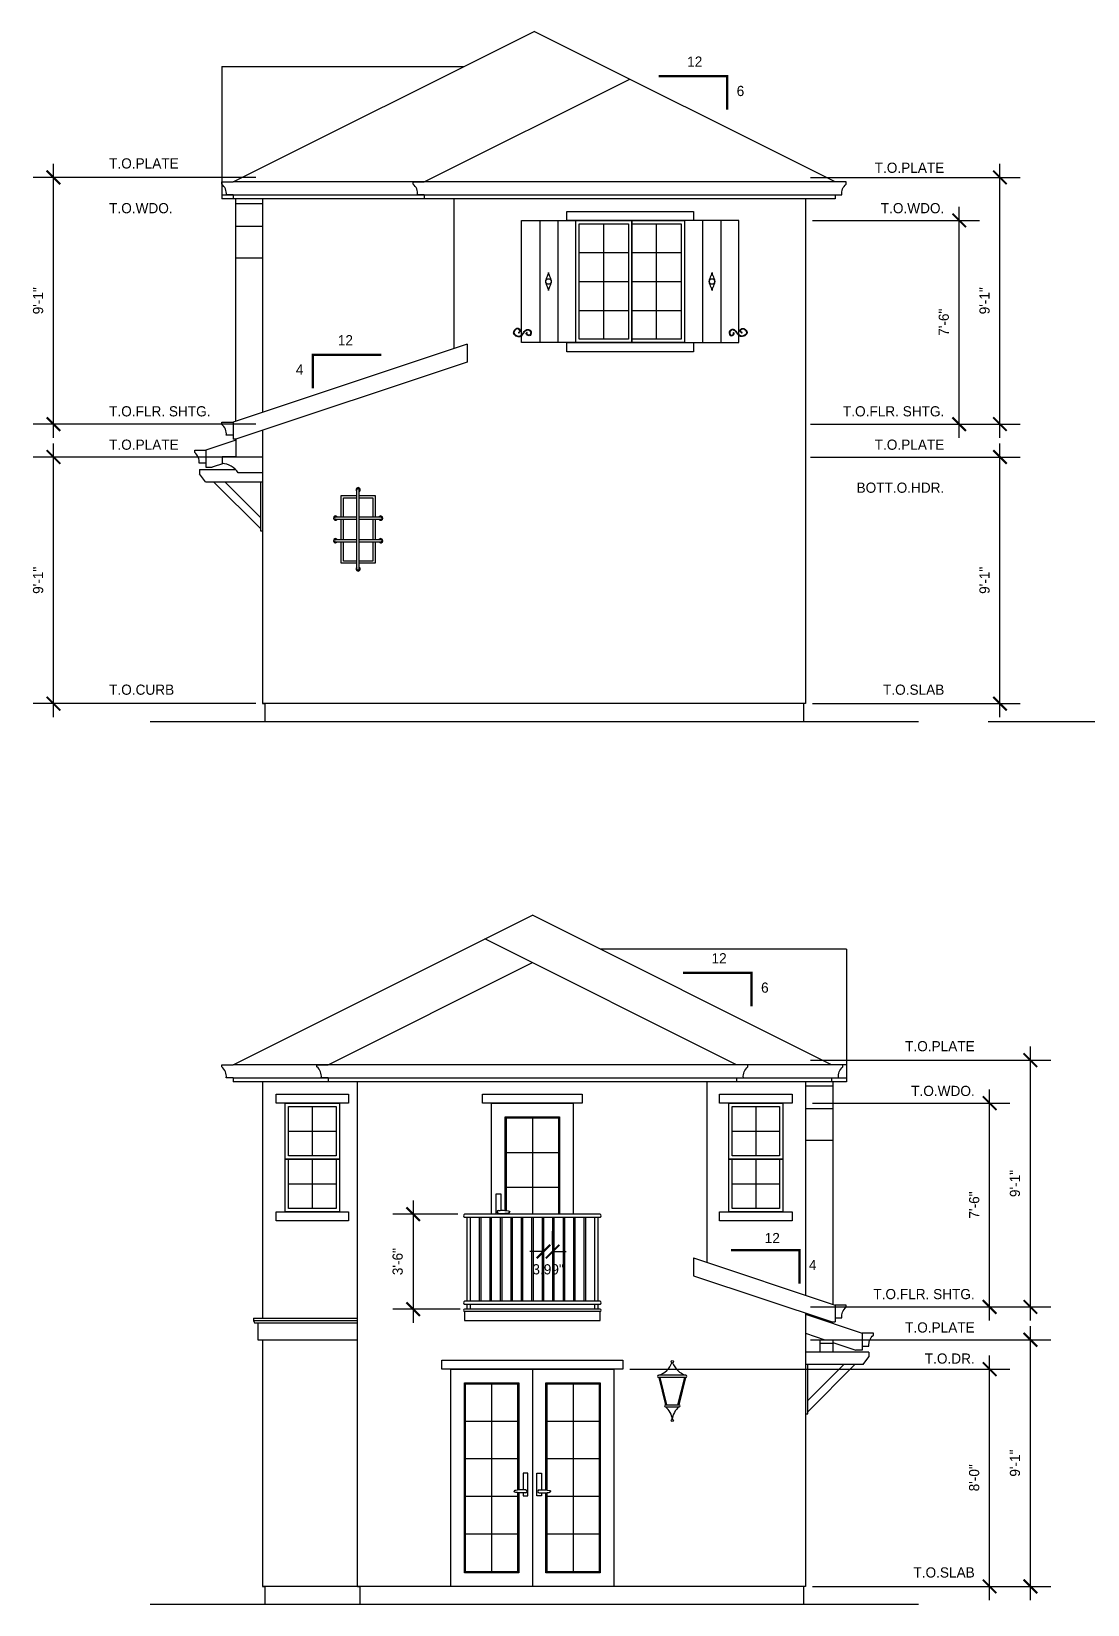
# Model space of a CAD drawing. Extents: x -5023 to 1783, y -1938 to 0.
# Drawn here: x 395 to 862, y -786 to -91 of the extents above; entities that cross this region are included whole.
import ezdxf

# ---------------------------------------------------------------- set-up
doc = ezdxf.new("R2010")
doc.units = 0
doc.header["$LTSCALE"] = 48
doc.header["$MEASUREMENT"] = 0
doc.header["$PDMODE"] = 3
doc.header["$PDSIZE"] = -2
doc.layers.get('0').update_dxf_attribs({"linetype": 'CONTINUOUS'})
doc.layers.get('DEFPOINTS').update_dxf_attribs({"linetype": 'CONTINUOUS'})
for name, color, linetype in [('1EL-1', 1, 'CONTINUOUS'), ('1EL-3', 3, 'CONTINUOUS'), ('1EL-7', 7, 'CONTINUOUS'), ('A-DIMS', 3, 'CONTINUOUS'), ('A-DOOR-WDO', 1, 'CONTINUOUS'), ('A-EXT ELEV', 7, 'CONTINUOUS'), ('A-EXT ELEV BALC', 113, 'CONTINUOUS'), ('A-EXT ELEV CORBELS', 3, 'CONTINUOUS'), ('A-EXT ELEV DR-WDO', 240, 'CONTINUOUS'), ('A-EXT ELEV SHUTTERS', 42, 'CONTINUOUS'), ('A-EXT ELEV TRIM', 42, 'CONTINUOUS'), ('A-SYMTEXT', 2, 'CONTINUOUS'), ('A-TEXT', 3, 'CONTINUOUS'), ('EL-BASE', 1, 'CONTINUOUS'), ('ELE-DESIGN', 1, 'CONTINUOUS')]:
    doc.layers.add(name, color=color, linetype=linetype)
doc.styles.get("Standard").update_dxf_attribs({"font": 'ERASMD.TTF', "height": 4.5})
doc.dimstyles.new('ARCHITECTURE', dxfattribs={"dimscale": 48, "dimtxt": 0.18, "dimasz": 0.125, "dimexe": 0.1875, "dimexo": 0.0625, "dimgap": 0.09375, "dimtad": 1, "dimdec": 4, "dimzin": 3, "dimdsep": 46, "dimlunit": 4, "dimtxsty": 'Standard', "dimblk1": 'ARCHTICK', "dimblk2": 'ARCHTICK', "dimsah": 1, "dimcen": 0.09375, "dimdle": 0.125, "dimclrd": 1, "dimclre": 1, "dimclrt": 3, "dimadec": 0, "dimazin": 0, "dimtfac": 1, "dimtdec": 4, "dimtofl": 0, "dimtmove": 2, "dimatfit": 3, "dimldrblk": 'ARCHTICK', "dimfxl": 1, "dimfrac": 2, "dimtolj": 1, "dimtzin": 0, "dimarcsym": 0})

# ---------------------------------------------------------------- blocks, each defined once
blk = doc.blocks.new('A$C32321C96')
at = {"layer": 'A-DOOR-WDO'}
for p, q in [((-36, 96), (-36, 0)), ((-54, 89.5), (-54, 6.5)), ((-54, 89.5), (-54, 6.5)), ((-18, 89.5), (-18, 6.5)), ((-42.5, 72.9), (-65.5, 72.9)), ((-6.5, 72.9), (-29.5, 72.9)), ((-42.5, 56.3), (-65.5, 56.3)), ((-6.5, 56.3), (-29.5, 56.3)), ((-42.5, 39.7), (-65.5, 39.7)), ((-6.5, 39.7), (-29.5, 39.7)), ((-42.5, 23.1), (-65.5, 23.1)), ((-6.5, 23.1), (-29.5, 23.1))]:
    blk.add_line(p, q, dxfattribs=at)
blk.add_lwpolyline([(-72, 96), (0, 96), (0, 0), (-72, 0)], close=True, dxfattribs=at)
for points in [[(-42, 41.35), (-42, 6), (-66, 6), (-66, 90), (-42, 90), (-42, 42.61)], [(-42.5, 41.41), (-42.5, 6.5), (-65.5, 6.5), (-65.5, 89.5), (-42.5, 89.5), (-42.5, 42.56)], [(-30, 42.61), (-30, 90), (-6, 90), (-6, 6), (-30, 6), (-30, 41.35)], [(-29.5, 42.56), (-29.5, 89.5), (-6.5, 89.5), (-6.5, 6.5), (-29.5, 6.5), (-29.5, 41.41)]]:
    blk.add_lwpolyline(points, dxfattribs=at)
at = {"layer": 'ELE-DESIGN', "color": 2}
for points in [[(-40, 41.3), (-40, 39.98), (-38, 39.98), (-38, 49.98), (-40, 49.98), (-40, 42.67)], [(-32, 41.3), (-32, 39.98), (-34, 39.98), (-34, 49.98), (-32, 49.98), (-32, 42.67)]]:
    blk.add_lwpolyline(points, dxfattribs=at)
for centre, start, end in [((-39, 41.98), 270, 90), ((-33, 41.98), 90, 270)]:
    blk.add_arc(centre, 0.625, start, end, dxfattribs=at)
for points in [[(-39, 42.61), (-40.52, 42.68), (-43.36, 42.43), (-43.97, 42.17), (-44.05, 41.98)], [(-39, 41.36), (-40.52, 41.28), (-43.36, 41.54), (-43.97, 41.8), (-44.05, 41.98)], [(-33, 42.61), (-31.48, 42.68), (-28.64, 42.43), (-28.03, 42.17), (-27.95, 41.98)], [(-33, 41.36), (-31.48, 41.28), (-28.64, 41.54), (-28.03, 41.8), (-27.95, 41.98)]]:
    blk.add_spline(points, degree=3, dxfattribs=at)
blk = doc.blocks.new('A$C01465272')
at = {"layer": 'A-EXT ELEV BALC'}
for p, q in [((29.94, 0), (-29.94, 0)), ((29.94, -1.48), (-30.07, -1.48)), ((-28.94, -1.48), (-28.94, -38.5)), ((-27.44, -1.48), (-27.44, -38.5)), ((-23.44, -1.48), (-23.44, -38.5)), ((-22.81, -1.48), (-22.81, -38.5)), ((-18.81, -1.48), (-18.81, -38.5)), ((-18.19, -1.48), (-18.19, -38.5)), ((-14.19, -1.48), (-14.19, -38.5)), ((-13.56, -1.48), (-13.56, -38.5)), ((-9.56, -1.48), (-9.56, -38.5)), ((-8.94, -1.48), (-8.94, -38.5)), ((-4.94, -1.48), (-4.94, -38.5)), ((-4.31, -1.48), (-4.31, -38.5)), ((-0.31, -1.48), (-0.31, -38.5)), ((0.31, -1.48), (0.31, -38.5)), ((4.31, -1.48), (4.31, -38.5)), ((4.94, -1.48), (4.94, -38.5)), ((8.94, -1.48), (8.94, -38.5)), ((9.56, -1.48), (9.56, -38.5)), ((13.56, -1.48), (13.56, -38.5)), ((14.19, -1.48), (14.19, -38.5)), ((18.19, -1.48), (18.19, -38.5)), ((18.81, -1.48), (18.81, -38.5)), ((22.81, -1.48), (22.81, -38.5)), ((23.44, -1.48), (23.44, -38.5)), ((27.44, -1.48), (27.44, -38.5)), ((28.94, -1.48), (28.94, -38.5)), ((28.94, -1.48), (28.94, -38.5)), ((29.94, -39.98), (-30.07, -39.98)), ((29.94, -38.5), (-29.94, -38.5)), ((-28.94, -39.98), (-28.94, -41.98)), ((-27.44, -39.98), (-27.44, -41.98)), ((27.44, -39.98), (27.44, -41.98)), ((28.94, -39.98), (28.94, -41.98)), ((29.94, -41.98), (-29.94, -41.98)), ((29.94, -42.98), (-29.94, -42.98))]:
    blk.add_line(p, q, dxfattribs=at)
blk.add_lwpolyline([(-29.94, -42.98), (-29.94, -46.98), (29.94, -46.98), (29.94, -42.98)], dxfattribs=at)
for centre, radius, start, end in [((-29.7, -0.74), 0.778, 107.98663, 252.01337), ((29.7, -0.74), 0.778, 287.98663, 72.01337), ((-29.7, -39.24), 0.778, 107.98663, 252.01337), ((29.7, -39.24), 0.778, 287.98663, 72.01337), ((-29.94, -42.48), 0.5, 90, 270), ((29.94, -42.48), 0.5, 270, 90)]:
    blk.add_arc(centre, radius, start, end, dxfattribs=at)
blk = doc.blocks.new('A$C092259BC')
at = {"layer": 'A-EXT ELEV CORBELS'}
for p, q in [((28, 0), (0, 0)), ((28, 0), (28, -2)), ((25.38, -5.5), (0, -5.5)), ((1, -26.31), (21.81, -5.5)), ((1, -27.31), (1, -5.5)), ((1, -21.36), (16.86, -5.5)), ((25.38, -5.5), (28, -2)), ((0, -27.31), (1, -27.31))]:
    blk.add_line(p, q, dxfattribs=at)
blk = doc.blocks.new('_ARCHTICK')
at = {"color": 0, "linetype": 'ByBlock', "const_width": 0.15}
blk.add_lwpolyline([(-0.5, -0.5), (0.5, 0.5)], dxfattribs=at)
blk = doc.blocks.new('*D27')
at = {"layer": 'A-DIMS', "color": 1, "lineweight": -2}
for p, q in [((836.74, -783.5), (836.74, -662.53)), ((739.56, -668.53), (845.74, -668.53)), ((740.43, -777.5), (845.74, -777.5))]:
    blk.add_line(p, q, dxfattribs=at)
at = {"layer": 'DEFPOINTS', "color": 0}
for p in [(736.56, -668.53), (836.74, -668.53), (737.43, -777.5)]:
    blk.add_point(p, dxfattribs=at)
at = {"layer": 'A-DIMS', "color": 1, "lineweight": -2, "xscale": 6, "yscale": 6, "zscale": 6}
for p, rotation in [((836.74, -668.53), 90), ((836.74, -777.5), 270)]:
    blk.add_blockref('_ARCHTICK', p, dxfattribs=dict(at, rotation=rotation))
at = {"layer": 'A-DIMS', "color": 3, "insert": (829.95, -723.02), "char_height": 4.5, "attachment_point": 5, "rotation": 90}
blk.add_mtext('\\A1;9\'-1"', dxfattribs=at)
blk = doc.blocks.new('*D28')
at = {"layer": 'A-DIMS', "color": 1, "lineweight": -2}
for p, q in [((836.74, -660), (836.74, -539)), ((739.56, -545), (845.74, -545)), ((739.56, -654), (845.74, -654))]:
    blk.add_line(p, q, dxfattribs=at)
at = {"layer": 'DEFPOINTS', "color": 0}
for p in [(736.56, -545), (836.74, -545), (736.56, -654)]:
    blk.add_point(p, dxfattribs=at)
at = {"layer": 'A-DIMS', "color": 1, "lineweight": -2, "xscale": 6, "yscale": 6, "zscale": 6}
for p, rotation in [((836.74, -545), 90), ((836.74, -654), 270)]:
    blk.add_blockref('_ARCHTICK', p, dxfattribs=dict(at, rotation=rotation))
at = {"layer": 'A-DIMS', "color": 3, "insert": (829.95, -599.5), "char_height": 4.5, "attachment_point": 5, "rotation": 90}
blk.add_mtext('\\A1;9\'-1"', dxfattribs=at)
blk = doc.blocks.new('*D29')
at = {"layer": 'A-DIMS', "color": 1, "lineweight": -2}
for p, q in [((818.74, -783.5), (818.74, -675.5)), ((659.68, -681.5), (827.74, -681.5)), ((740.43, -777.5), (827.74, -777.5))]:
    blk.add_line(p, q, dxfattribs=at)
at = {"layer": 'DEFPOINTS', "color": 0}
for p in [(656.68, -681.5), (818.74, -681.5), (737.43, -777.5)]:
    blk.add_point(p, dxfattribs=at)
at = {"layer": 'A-DIMS', "color": 1, "lineweight": -2, "xscale": 6, "yscale": 6, "zscale": 6}
for p, rotation in [((818.74, -681.5), 90), ((818.74, -777.5), 270)]:
    blk.add_blockref('_ARCHTICK', p, dxfattribs=dict(at, rotation=rotation))
at = {"layer": 'A-DIMS', "color": 3, "insert": (811.91, -729.5), "char_height": 4.5, "attachment_point": 5, "rotation": 90}
blk.add_mtext('\\A1;8\'-0"', dxfattribs=at)
blk = doc.blocks.new('*D30')
at = {"layer": 'A-DIMS', "color": 1, "lineweight": -2}
for p, q in [((818.74, -660), (818.74, -558)), ((740.43, -564), (827.74, -564)), ((740.43, -654), (827.74, -654))]:
    blk.add_line(p, q, dxfattribs=at)
at = {"layer": 'DEFPOINTS', "color": 0}
for p in [(737.43, -564), (818.74, -564), (737.43, -654)]:
    blk.add_point(p, dxfattribs=at)
at = {"layer": 'A-DIMS', "color": 1, "lineweight": -2, "xscale": 6, "yscale": 6, "zscale": 6}
for p, rotation in [((818.74, -564), 90), ((818.74, -654), 270)]:
    blk.add_blockref('_ARCHTICK', p, dxfattribs=dict(at, rotation=rotation))
at = {"layer": 'A-DIMS', "color": 3, "insert": (811.95, -609), "char_height": 4.5, "attachment_point": 5, "rotation": 90}
blk.add_mtext('\\A1;7\'-6"', dxfattribs=at)
blk = doc.blocks.new('*D31')
at = {"layer": 'A-DIMS', "color": 1, "lineweight": -2}
for p, q in [((823.3, -393.5), (823.3, -272.53)), ((739.56, -278.53), (832.3, -278.53)), ((740.43, -387.5), (832.3, -387.5))]:
    blk.add_line(p, q, dxfattribs=at)
at = {"layer": 'DEFPOINTS', "color": 0}
for p in [(736.56, -278.53), (823.3, -278.53), (737.43, -387.5)]:
    blk.add_point(p, dxfattribs=at)
at = {"layer": 'A-DIMS', "color": 1, "lineweight": -2, "xscale": 6, "yscale": 6, "zscale": 6}
for p, rotation in [((823.3, -278.53), 90), ((823.3, -387.5), 270)]:
    blk.add_blockref('_ARCHTICK', p, dxfattribs=dict(at, rotation=rotation))
at = {"layer": 'A-DIMS', "color": 3, "insert": (816.51, -333.02), "char_height": 4.5, "attachment_point": 5, "rotation": 90}
blk.add_mtext('\\A1;9\'-1"', dxfattribs=at)
blk = doc.blocks.new('*D32')
at = {"layer": 'A-DIMS', "color": 1, "lineweight": -2}
for p, q in [((823.3, -270), (823.3, -149)), ((739.56, -155), (832.3, -155)), ((739.56, -264), (832.3, -264))]:
    blk.add_line(p, q, dxfattribs=at)
at = {"layer": 'DEFPOINTS', "color": 0}
for p in [(736.56, -155), (823.3, -155), (736.56, -264)]:
    blk.add_point(p, dxfattribs=at)
at = {"layer": 'A-DIMS', "color": 1, "lineweight": -2, "xscale": 6, "yscale": 6, "zscale": 6}
for p, rotation in [((823.3, -155), 90), ((823.3, -264), 270)]:
    blk.add_blockref('_ARCHTICK', p, dxfattribs=dict(at, rotation=rotation))
at = {"layer": 'A-DIMS', "color": 3, "insert": (816.51, -209.5), "char_height": 4.5, "attachment_point": 5, "rotation": 90}
blk.add_mtext('\\A1;9\'-1"', dxfattribs=at)
blk = doc.blocks.new('*D33')
at = {"layer": 'A-DIMS', "color": 1, "lineweight": -2}
for p, q in [((805.3, -270), (805.3, -168)), ((740.43, -174), (814.3, -174)), ((740.43, -264), (814.3, -264))]:
    blk.add_line(p, q, dxfattribs=at)
at = {"layer": 'DEFPOINTS', "color": 0}
for p in [(737.43, -174), (805.3, -174), (737.43, -264)]:
    blk.add_point(p, dxfattribs=at)
at = {"layer": 'A-DIMS', "color": 1, "lineweight": -2, "xscale": 6, "yscale": 6, "zscale": 6}
for p, rotation in [((805.3, -174), 90), ((805.3, -264), 270)]:
    blk.add_blockref('_ARCHTICK', p, dxfattribs=dict(at, rotation=rotation))
at = {"layer": 'A-DIMS', "color": 3, "insert": (798.51, -219), "char_height": 4.5, "attachment_point": 5, "rotation": 90}
blk.add_mtext('\\A1;7\'-6"', dxfattribs=at)
blk = doc.blocks.new('*D34')
at = {"layer": 'A-DIMS', "color": 1, "lineweight": -2}
for p, q in [((564.01, -607.02), (564.01, -661)), ((583.74, -613.02), (555.01, -613.02)), ((584.74, -655), (555.01, -655))]:
    blk.add_line(p, q, dxfattribs=at)
at = {"layer": 'DEFPOINTS', "color": 0}
for p in [(586.74, -613.02), (564.01, -655), (587.74, -655)]:
    blk.add_point(p, dxfattribs=at)
at = {"layer": 'A-DIMS', "color": 1, "lineweight": -2, "xscale": 6, "yscale": 6, "zscale": 6}
for p, rotation in [((564.01, -613.02), 90), ((564.01, -655), 270)]:
    blk.add_blockref('_ARCHTICK', p, dxfattribs=dict(at, rotation=rotation))
at = {"layer": 'A-DIMS', "color": 3, "insert": (557.18, -634.01), "char_height": 4.5, "attachment_point": 5, "rotation": 90}
blk.add_mtext('\\A1;3\'-6"', dxfattribs=at)
blk = doc.blocks.new('*D35')
at = {"layer": 'A-DIMS', "color": 1, "lineweight": -2}
for p, q in [((621.62, -626.54), (621.62, -620.54)), ((625.62, -626.54), (625.62, -620.54)), ((621.62, -629.54), (615.62, -629.54)), ((625.62, -629.54), (631.62, -629.54))]:
    blk.add_line(p, q, dxfattribs=at)
at = {"layer": 'DEFPOINTS', "color": 0}
for p in [(621.62, -629.54), (625.62, -629.54), (625.62, -629.54)]:
    blk.add_point(p, dxfattribs=at)
at = {"layer": 'A-DIMS', "color": 1, "lineweight": -2, "xscale": 6, "yscale": 6, "zscale": 6}
blk.add_blockref('_ARCHTICK', (621.62, -629.54), dxfattribs=at)
at = {"layer": 'A-DIMS', "color": 1, "lineweight": -2, "xscale": 6, "yscale": 6, "zscale": 6, "rotation": 180}
blk.add_blockref('_ARCHTICK', (625.62, -629.54), dxfattribs=at)
at = {"layer": 'A-DIMS', "color": 3, "insert": (623.62, -637.43), "char_height": 4.5, "attachment_point": 5}
blk.add_mtext('\\A1;3.99"', dxfattribs=at)
blk = doc.blocks.new('*D48')
at = {"layer": 'A-DIMS', "color": 1, "lineweight": -2}
for p, q in [((405.08, -393.5), (405.08, -272.53)), ((494.43, -278.53), (396.08, -278.53)), ((494.43, -387.5), (396.08, -387.5))]:
    blk.add_line(p, q, dxfattribs=at)
at = {"layer": 'DEFPOINTS', "color": 0}
for p in [(405.08, -278.53), (497.43, -278.53), (497.43, -387.5)]:
    blk.add_point(p, dxfattribs=at)
at = {"layer": 'A-DIMS', "color": 1, "lineweight": -2, "xscale": 6, "yscale": 6, "zscale": 6}
for p, rotation in [((405.08, -278.53), 90), ((405.08, -387.5), 270)]:
    blk.add_blockref('_ARCHTICK', p, dxfattribs=dict(at, rotation=rotation))
at = {"layer": 'A-DIMS', "color": 3, "insert": (398.29, -333.02), "char_height": 4.5, "attachment_point": 5, "rotation": 90}
blk.add_mtext('\\A1;9\'-1"', dxfattribs=at)
blk = doc.blocks.new('*D49')
at = {"layer": 'A-DIMS', "color": 1, "lineweight": -2}
for p, q in [((405.08, -270), (405.08, -149)), ((494.43, -155), (396.08, -155)), ((494.43, -264), (396.08, -264))]:
    blk.add_line(p, q, dxfattribs=at)
at = {"layer": 'DEFPOINTS', "color": 0}
for p in [(405.08, -155), (497.43, -155), (497.43, -264)]:
    blk.add_point(p, dxfattribs=at)
at = {"layer": 'A-DIMS', "color": 1, "lineweight": -2, "xscale": 6, "yscale": 6, "zscale": 6}
for p, rotation in [((405.08, -155), 90), ((405.08, -264), 270)]:
    blk.add_blockref('_ARCHTICK', p, dxfattribs=dict(at, rotation=rotation))
at = {"layer": 'A-DIMS', "color": 3, "insert": (398.29, -209.5), "char_height": 4.5, "attachment_point": 5, "rotation": 90}
blk.add_mtext('\\A1;9\'-1"', dxfattribs=at)

msp = doc.modelspace()

# ---------------------------------------------------------------- linework, layer by layer
at = {"layer": '1EL-1'}
for p, q in [((532.18007, -305), (532.18007, -295.5)), ((532.18007, -295.5), (539.18007, -295.5)), ((533.18007, -305), (533.18007, -296.5)), ((533.18007, -296.5), (539.18007, -296.5)), ((540.18007, -295.5), (547.18007, -295.5)), ((540.18007, -296.5), (546.18007, -296.5)), ((546.18007, -296.5), (546.18007, -305)), ((547.18007, -295.5), (547.18007, -305)), ((532.18007, -315), (532.18007, -306)), ((533.18007, -315), (533.18007, -306)), ((546.18007, -306), (546.18007, -315)), ((547.18007, -306), (547.18007, -315)), ((532.18007, -325.5), (532.18007, -316)), ((533.18007, -324.5), (533.18007, -316)), ((546.18007, -316), (546.18007, -324.5)), ((547.18007, -316), (547.18007, -325.5)), ((539.18007, -325.5), (532.18007, -325.5)), ((539.18007, -324.5), (533.18007, -324.5)), ((546.18007, -324.5), (540.18007, -324.5)), ((547.18007, -325.5), (540.18007, -325.5))]:
    msp.add_line(p, q, dxfattribs=at)
for centre, start, end in [((539.68007, -293), 302.59536154, 237.40463846), ((529.68007, -305.5), 32.59536154, 327.40463846), ((549.68007, -305.5), 212.59536154, 147.40463846), ((529.68007, -315.5), 32.59536154, 327.40463846), ((549.68007, -315.5), 212.59536154, 147.40463846), ((539.68007, -328), 122.59536154, 57.40463846)]:
    msp.add_arc(centre, 0.92816, start, end, dxfattribs=at)
at = {"layer": '1EL-3'}
for p, q in [((539.18007, -328), (539.18007, -293)), ((540.18007, -328), (540.18007, -293)), ((529.68007, -305), (539.18007, -305)), ((540.18007, -305), (549.68007, -305)), ((529.68007, -306), (539.18007, -306)), ((540.18007, -306), (549.68007, -306)), ((529.68007, -315), (539.18007, -315)), ((529.68007, -316), (539.18007, -316)), ((540.18007, -315), (549.68007, -315)), ((540.18007, -316), (549.68007, -316))]:
    msp.add_line(p, q, dxfattribs=at)
for centre, start, end in [((539.68007, -293), 0, 180), ((529.68007, -305.5), 90, 270), ((549.68007, -305.5), 270, 90), ((529.68007, -315.5), 90, 270), ((549.68007, -315.5), 270, 90), ((539.68007, -328), 180, 0)]:
    msp.add_arc(centre, 0.5, start, end, dxfattribs=at)
at = {"layer": '1EL-7'}
for points in [[(484.43007, -162.7588), (481.43007, -162.7588, 0.256877768), (479.47351, -157.9893), (479.47634, -157.02786), (484.43007, -157.02786)], [(568.93007, -162.7588), (565.93007, -162.7588, 0.256877768), (563.97351, -157.9893), (563.97634, -157.02786), (568.93007, -157.02786)], [(750.43007, -162.7588), (753.43007, -162.7588, -0.256877768), (755.38664, -157.9893), (755.38381, -157.02786), (750.43007, -157.02786)], [(484.43007, -268.90638), (481.43007, -268.90638, 0.256877768), (479.47351, -264.13688), (479.47634, -263.17544), (484.43007, -263.17544)], [(472.43007, -281.2982), (469.43007, -281.2982, 0.256877768), (467.47351, -276.5287), (467.47634, -275.56726), (472.43007, -275.56726)], [(484.43007, -552.7588), (481.43007, -552.7588, 0.256877768), (479.47351, -547.9893), (479.47634, -547.02786), (484.43007, -547.02786)], [(526.43007, -552.7588), (523.43007, -552.7588, 0.256877768), (521.47351, -547.9893), (521.47634, -547.02786), (526.43007, -547.02786)], [(706.93007, -552.7588), (709.93007, -552.7588, -0.256877768), (711.88664, -547.9893), (711.88381, -547.02786), (706.93007, -547.02786)], [(748.93007, -552.7588), (751.93007, -552.7588, -0.256877768), (753.88664, -547.9893), (753.88381, -547.02786), (748.93007, -547.02786)], [(750.43007, -658.90638), (753.43007, -658.90638, -0.256877768), (755.38664, -654.13688), (755.38381, -653.17544), (750.43007, -653.17544)], [(762.43007, -671.2982), (765.43007, -671.2982, -0.256877768), (767.38664, -666.5287), (767.38381, -665.56726), (762.43007, -665.56726)]]:
    msp.add_lwpolyline(points, format="xyb", dxfattribs=at)
at = {"layer": 'A-DOOR-WDO'}
for p, q in [((616.68007, -570.5), (616.68007, -613.02375)), ((628.18007, -585.9), (605.18007, -585.9)), ((628.18007, -601.3), (605.18007, -601.3))]:
    msp.add_line(p, q, dxfattribs=at)
for points in [[(598.68007, -613.02375), (598.68007, -564), (634.68007, -564), (634.68007, -613.02375)], [(604.68007, -611.38535), (604.68007, -570), (628.68007, -570), (628.68007, -613.02375)], [(605.18007, -611.44252), (605.18007, -570.5), (628.18007, -570.5), (628.18007, -613.02375)], [(604.68007, -613.02375), (604.68007, -612.64802)], [(605.18007, -613.02375), (605.18007, -612.59085)]]:
    msp.add_lwpolyline(points, dxfattribs=at)
at = {"layer": 'A-EXT ELEV'}
for p, q in [((484.43007, -157.02786), (617.43007, -90.52786)), ((750.43007, -157.02786), (617.43007, -90.52786)), ((479.43007, -106.02773), (586.43035, -106.02773)), ((479.43007, -106.02773), (479.43007, -164.52786)), ((568.93007, -157.02786), (659.68007, -111.65286)), ((750.43007, -157.02786), (484.43007, -157.02786)), ((479.43007, -162.7588), (750.43007, -162.7588)), ((750.43007, -164.52786), (479.43007, -164.52786)), ((484.43007, -162.7588), (484.43007, -164.52786)), ((485.43007, -164.52786), (485.43007, -262.84211)), ((485.43007, -166.52786), (497.43007, -166.52786)), ((497.43007, -164.52786), (497.43007, -258.84211)), ((568.93007, -162.7588), (568.93007, -164.52786)), ((581.93007, -164.52786), (581.93007, -230.67544)), ((737.43007, -164.52786), (737.43007, -387.5)), ((750.43007, -162.7588), (750.43007, -164.52786)), ((485.43007, -176.52786), (497.43007, -176.52786)), ((485.43007, -190.51683), (497.43007, -190.51683)), ((587.93007, -228.67544), (484.43007, -263.17544)), ((587.93007, -228.67544), (587.93007, -236.58114)), ((587.93007, -236.58114), (485.64716, -270.67544)), ((484.43007, -263.17544), (484.43007, -270.67544)), ((485.64716, -270.67544), (484.43007, -270.67544)), ((485.64716, -270.67544), (484.43007, -270.67544)), ((485.64716, -270.67544), (485.64716, -278.5)), ((497.43007, -266.74781), (497.43007, -387.5)), ((485.64716, -271.16157), (472.43007, -275.56726)), ((472.43007, -275.56726), (472.43007, -283.06726)), ((472.43007, -283.06726), (475.2283, -283.06726)), ((480.12758, -281.43416), (475.2283, -283.06726)), ((485.64716, -278.5), (497.64716, -278.5)), ((737.43007, -387.5), (497.43007, -387.5)), ((497.43007, -387.5), (498.43007, -387.5)), ((498.43007, -387.5), (498.43007, -395.5)), ((737.43007, -387.5), (736.43418, -387.59054)), ((736.43418, -387.59054), (736.43418, -395.5)), ((787.24375, -395.5), (447.73208, -395.5)), ((1707.23759, -395.5), (818.10621, -395.5)), ((484.43007, -547.02786), (616.68007, -480.90286)), ((748.93007, -547.02786), (616.68007, -480.90286)), ((706.93007, -547.02786), (595.68007, -491.40286)), ((755.43007, -496.02773), (646.9298, -496.02773)), ((755.43007, -496.02773), (755.43007, -554.52786)), ((526.43007, -547.02786), (616.68007, -501.90286)), ((755.43007, -547.02786), (484.43007, -547.02786)), ((484.43007, -552.7588), (484.43007, -554.52786)), ((484.43007, -552.7588), (755.43007, -552.7588)), ((755.43007, -554.52786), (484.43007, -554.52786)), ((497.43007, -554.52786), (497.43007, -659)), ((526.43007, -552.7588), (526.43007, -554.52786)), ((539.43007, -777.5), (539.43007, -554.52786)), ((693.93007, -634.34211), (693.93007, -554.52786)), ((706.93007, -552.7588), (706.93007, -554.52786)), ((737.43007, -554.52786), (737.43007, -648.84211)), ((748.93007, -552.7588), (748.93007, -554.52786)), ((749.43007, -554.52786), (749.43007, -652.84211)), ((749.43007, -556.52786), (737.43007, -556.52786)), ((749.43007, -566.52786), (737.43007, -566.52786)), ((749.43007, -580.51683), (737.43007, -580.51683)), ((687.93007, -632.34211), (687.93007, -640.24781)), ((687.93007, -632.34211), (750.43007, -653.17544)), ((687.93007, -640.24781), (749.21299, -660.67544)), ((750.43007, -653.17544), (750.43007, -660.67544)), ((493.43007, -659), (539.43007, -659)), ((493.43007, -659), (493.43007, -660)), ((493.43007, -660), (493.93007, -661)), ((493.43007, -660), (539.43007, -660)), ((737.43007, -656.74781), (737.43007, -777.5)), ((737.43007, -657.23393), (762.43007, -665.56726)), ((493.93007, -661), (539.43007, -661)), ((495.43007, -661), (495.43007, -668.5)), ((737.43007, -665.66667), (745.93007, -668.5)), ((749.21299, -660.67544), (750.43007, -660.67544)), ((749.21299, -660.67544), (750.43007, -660.67544)), ((762.43007, -665.56726), (762.43007, -673.06726)), ((495.43007, -668.5), (539.43007, -668.5)), ((497.43007, -668.5), (497.43007, -777.5)), ((749.43007, -669.66667), (759.63185, -673.06726)), ((762.43007, -673.06726), (759.63185, -673.06726)), ((737.43007, -777.5), (497.43007, -777.5)), ((497.43007, -777.5), (498.43007, -777.5)), ((498.43007, -777.5), (498.43007, -785.5)), ((539.43007, -777.5), (540.43007, -777.5)), ((540.43007, -777.5), (540.43007, -785.5)), ((737.43007, -777.5), (736.43418, -777.59054)), ((736.43418, -777.59054), (736.43418, -785.5)), ((787.24375, -785.5), (447.73208, -785.5))]:
    msp.add_line(p, q, dxfattribs=at)
at = {"layer": 'A-EXT ELEV CORBELS'}
for p, q in [((469.64716, -284), (485.45977, -284)), ((469.64716, -284), (469.64716, -286)), ((479.64716, -278.5), (479.64716, -281.39681)), ((485.64716, -278.5), (479.64716, -278.5)), ((472.27216, -289.5), (469.64716, -286)), ((472.27216, -289.5), (497.64716, -289.5)), ((496.64716, -310.31039), (475.83677, -289.5)), ((496.64716, -305.36064), (480.78652, -289.5)), ((497.64716, -285.4995), (486.64716, -285.4995)), ((496.64716, -311.31039), (496.64716, -289.5)), ((497.64716, -311.31039), (496.64716, -311.31039)), ((749.43007, -674), (737.43007, -674)), ((743.93007, -670), (749.43007, -670))]:
    msp.add_line(p, q, dxfattribs=at)
msp.add_lwpolyline([(743.93007, -668.5), (749.43007, -668.5), (749.43007, -674), (743.93007, -674)], close=True, dxfattribs=at)
msp.add_arc((479.20665, -290.17145), 8.78569, 32.12502219, 87.12602406, dxfattribs=at)
at = {"layer": 'A-EXT ELEV DR-WDO'}
for p, q in [((648.30507, -226.5), (648.30507, -175.5)), ((660.68007, -174), (660.68007, -228)), ((671.55507, -226.5), (671.55507, -175.5)), ((637.43007, -188.25), (659.18007, -188.25)), ((660.68007, -188.25), (682.43007, -188.25)), ((637.43007, -201), (659.18007, -201)), ((660.68007, -201), (682.43007, -201)), ((637.43007, -213.78659), (659.18007, -213.78659)), ((660.68007, -213.78659), (682.43007, -213.78659)), ((519.43007, -565.5), (519.43007, -587.25)), ((715.43007, -565.5), (715.43007, -587.25)), ((508.93007, -576.375), (529.93007, -576.375)), ((704.93007, -576.375), (725.93007, -576.375)), ((531.43007, -588.75), (507.43007, -588.75)), ((519.43007, -588.75), (519.43007, -610.5)), ((727.43007, -588.75), (703.43007, -588.75)), ((715.43007, -588.75), (715.43007, -610.5)), ((508.93007, -599.625), (529.93007, -599.625)), ((704.93007, -599.625), (725.93007, -599.625))]:
    msp.add_line(p, q, dxfattribs=at)
for points in [[(635.93007, -228), (635.93007, -174), (660.68007, -174), (660.68007, -228)], [(635.93007, -228), (635.93007, -174), (683.93007, -174), (683.93007, -228)], [(637.43007, -226.5), (637.43007, -175.5), (659.18007, -175.5), (659.18007, -226.5)], [(660.68007, -228), (660.68007, -174), (683.93007, -174), (683.93007, -228)], [(660.68007, -226.5), (660.68007, -175.5), (682.43007, -175.5), (682.43007, -226.5)], [(507.43007, -564), (531.43007, -564), (531.43007, -588.75), (507.43007, -588.75)], [(507.43007, -564), (531.43007, -564), (531.43007, -612), (507.43007, -612)], [(508.93007, -565.5), (529.93007, -565.5), (529.93007, -587.25), (508.93007, -587.25)], [(703.43007, -564), (727.43007, -564), (727.43007, -588.75), (703.43007, -588.75)], [(703.43007, -564), (727.43007, -564), (727.43007, -612), (703.43007, -612)], [(704.93007, -565.5), (725.93007, -565.5), (725.93007, -587.25), (704.93007, -587.25)], [(507.43007, -588.75), (531.43007, -588.75), (531.43007, -612), (507.43007, -612)], [(508.93007, -588.75), (529.93007, -588.75), (529.93007, -610.5), (508.93007, -610.5)], [(703.43007, -588.75), (727.43007, -588.75), (727.43007, -612), (703.43007, -612)], [(704.93007, -588.75), (725.93007, -588.75), (725.93007, -610.5), (704.93007, -610.5)]]:
    msp.add_lwpolyline(points, close=True, dxfattribs=at)
at = {"layer": 'A-EXT ELEV SHUTTERS'}
for p, q in [((611.93007, -174), (635.93007, -174)), ((611.93007, -228), (611.93007, -174)), ((619.93007, -174), (619.93007, -228)), ((627.93007, -174), (627.93007, -228)), ((707.93007, -174), (683.93007, -174)), ((691.93007, -174), (691.93007, -228)), ((699.93007, -174), (699.93007, -228)), ((707.93007, -228), (707.93007, -174)), ((635.93007, -228), (611.93007, -228)), ((683.93007, -228), (707.93007, -228))]:
    msp.add_line(p, q, dxfattribs=at)
for centre in [(623.79814, -201), (696.06201, -201)]:
    msp.add_circle(centre, 1.23444, dxfattribs=at)
for centre, radius, start, end in [((627.93007, -201.416), 5.41749, 148.17347612, 175.59605416), ((627.93007, -200.584), 5.41749, 184.40394584, 211.82652388), ((621.34549, -197.10969), 2.45511, 323.81760469, 2.56081242), ((626.2508, -197.10969), 2.45511, 177.43918758, 216.18239531), ((619.66621, -201.416), 5.41749, 4.40394584, 31.82652388), ((619.66621, -200.584), 5.41749, 328.17347612, 355.59605416), ((700.19394, -201.416), 5.41749, 148.17347612, 175.59605416), ((700.19394, -200.584), 5.41749, 184.40394584, 211.82652388), ((693.60935, -197.10969), 2.45511, 323.81760469, 2.56081242), ((698.51466, -197.10969), 2.45511, 177.43918758, 216.18239531), ((691.93007, -201.416), 5.41749, 4.40394584, 31.82652388), ((691.93007, -200.584), 5.41749, 328.17347612, 355.59605416), ((621.34549, -204.89031), 2.45511, 357.43918758, 36.18239531), ((626.2508, -204.89031), 2.45511, 143.81760469, 182.56081242), ((693.60935, -204.89031), 2.45511, 357.43918758, 36.18239531), ((698.51466, -204.89031), 2.45511, 143.81760469, 182.56081242), ((610.6788, -223.59953), 0.14535, 161.68517643, 280.31333436), ((614.33257, -223.70917), 0.12581, 306.35385672, 113.37003612), ((705.52758, -223.70917), 0.12581, 66.62996388, 233.64614328), ((709.18135, -223.59953), 0.14535, 259.68666564, 18.31482357)]:
    msp.add_arc(centre, radius, start, end, dxfattribs=at)
for points in [[(610.70482, -223.74253), (610.81318, -223.64834), (610.92493, -223.55145), (611.12666, -223.35388), (611.21796, -223.25411), (611.36662, -223.03038), (611.42618, -222.90306), (611.44676, -222.66403), (611.43219, -222.56474), (611.36805, -222.39098), (611.3209, -222.31336), (611.14891, -222.09528), (610.99484, -221.97571), (610.65348, -221.78847), (610.46525, -221.72129), (610.08452, -221.67291), (609.90018, -221.69474), (609.56331, -221.80454), (609.41049, -221.89116), (609.10085, -222.12188), (608.95041, -222.27386), (608.67304, -222.5991), (608.54401, -222.7771), (608.36455, -223.11692), (608.30292, -223.27483), (608.24889, -223.58495), (608.25007, -223.73812), (608.3301, -224.03121), (608.40336, -224.16116), (608.58057, -224.39302), (608.68516, -224.49596), (608.94408, -224.7154), (609.10042, -224.82482), (609.42111, -225.02396), (609.58715, -225.11195), (610.09902, -225.32587), (610.46134, -225.40301), (611.10507, -225.32598), (611.37131, -225.21926), (611.85459, -224.92714), (612.07456, -224.74115), (612.43363, -224.37165), (612.57903, -224.19228), (612.8356, -223.841), (612.94984, -223.6683), (613.19189, -223.32595), (613.31955, -223.15841), (613.6176, -222.85046), (613.78855, -222.70905), (614.1695, -222.48093), (614.38026, -222.40329), (614.71049, -222.37556), (614.8359, -222.3871), (615.08959, -222.45199), (615.21538, -222.50512), (615.46937, -222.65822), (615.59246, -222.76552), (615.84463, -223.08847), (615.93062, -223.34084), (615.95305, -223.82952), (615.91881, -224.06123), (615.79698, -224.37832), (615.73374, -224.48443), (615.58968, -224.63866), (615.51072, -224.68751), (615.31446, -224.74451), (615.19894, -224.75016), (614.96984, -224.70506), (614.86095, -224.66502), (614.63701, -224.54069), (614.525, -224.45824), (614.35099, -224.29329), (614.2845, -224.21182), (614.20039, -224.0701), (614.18592, -224.01168), (614.18552, -223.97106), (614.18738, -223.96706), (614.19176, -223.95873), (614.19483, -223.95341), (614.22255, -223.92724), (614.24535, -223.90945), (614.31093, -223.86598), (614.35691, -223.83934), (614.40714, -223.8105)], [(709.15533, -223.74253), (709.04697, -223.64834), (708.93522, -223.55145), (708.73349, -223.35388), (708.64219, -223.25411), (708.49353, -223.03038), (708.43397, -222.90306), (708.41339, -222.66403), (708.42796, -222.56474), (708.4921, -222.39098), (708.53925, -222.31336), (708.71124, -222.09528), (708.86531, -221.97571), (709.20667, -221.78847), (709.3949, -221.72129), (709.77563, -221.67291), (709.95996, -221.69474), (710.29684, -221.80454), (710.44966, -221.89116), (710.7593, -222.12188), (710.90974, -222.27386), (711.18711, -222.5991), (711.31614, -222.7771), (711.4956, -223.11692), (711.55723, -223.27483), (711.61126, -223.58495), (711.61008, -223.73812), (711.53005, -224.03121), (711.45679, -224.16116), (711.27958, -224.39302), (711.17498, -224.49596), (710.91607, -224.7154), (710.75973, -224.82482), (710.43904, -225.02396), (710.273, -225.11195), (709.76113, -225.32587), (709.39881, -225.40301), (708.75508, -225.32598), (708.48884, -225.21926), (708.00556, -224.92714), (707.78559, -224.74115), (707.42652, -224.37165), (707.28112, -224.19228), (707.02455, -223.841), (706.91031, -223.6683), (706.66826, -223.32595), (706.5406, -223.15841), (706.24255, -222.85046), (706.0716, -222.70905), (705.69065, -222.48093), (705.47989, -222.40329), (705.14966, -222.37556), (705.02425, -222.3871), (704.77056, -222.45199), (704.64477, -222.50512), (704.39078, -222.65822), (704.26769, -222.76552), (704.01552, -223.08847), (703.92953, -223.34084), (703.9071, -223.82952), (703.94134, -224.06123), (704.06317, -224.37832), (704.12641, -224.48443), (704.27047, -224.63866), (704.34943, -224.68751), (704.54569, -224.74451), (704.66121, -224.75016), (704.89031, -224.70506), (704.9992, -224.66502), (705.22314, -224.54069), (705.33515, -224.45824), (705.50916, -224.29329), (705.57565, -224.21182), (705.65976, -224.0701), (705.67423, -224.01168), (705.67463, -223.97106), (705.67277, -223.96706), (705.66839, -223.95873), (705.66532, -223.95341), (705.6376, -223.92724), (705.6148, -223.90945), (705.54922, -223.86598), (705.50324, -223.83934), (705.45301, -223.8105)]]:
    msp.add_open_spline(points, degree=3, knots=[0, 0, 0, 0, 0.349164291, 0.349164291, 0.678228094, 0.678228094, 1.007291898, 1.007291898, 1.215147572, 1.215147572, 1.423003246, 1.423003246, 1.856970792, 1.856970792, 2.290938338, 2.290938338, 2.724905883, 2.724905883, 3.158873429, 3.158873429, 3.689618309, 3.689618309, 4.220363189, 4.220363189, 4.641155914, 4.641155914, 5.008256039, 5.008256039, 5.375356163, 5.375356163, 5.742456287, 5.742456287, 6.229887233, 6.229887233, 6.717318179, 6.717318179, 7.692180072, 7.692180072, 8.444207145, 8.444207145, 9.196234217, 9.196234217, 9.820203259, 9.820203259, 10.4441723, 10.4441723, 11.125327331, 11.125327331, 11.806482361, 11.806482361, 12.567068398, 12.567068398, 13.021597179, 13.021597179, 13.47612596, 13.47612596, 14.023858049, 14.023858049, 14.953587173, 14.953587173, 15.658210858, 15.658210858, 16.106569203, 16.106569203, 16.554927548, 16.554927548, 17.003285894, 17.003285894, 17.360324136, 17.360324136, 17.717362379, 17.717362379, 18.028015698, 18.028015698, 18.338669017, 18.338669017, 18.517409647, 18.517409647, 18.644524982, 18.644524982, 18.771640317, 18.771640317, 18.929884468, 18.929884468, 18.929884468, 18.929884468], dxfattribs=at)
for points in [[(610.54081, -223.55385), (611.18741, -222.64914), (610.26304, -221.9478), (609.03346, -222.56223), (608.5245, -223.7919), (609.2045, -224.58781), (610.84256, -225.10479), (612.35129, -224.07083), (613.25654, -222.86455), (614.67906, -222.13217), (615.88605, -222.73531), (616.18779, -223.85543), (615.71362, -224.8463), (614.76527, -224.88938), (613.98935, -223.81235), (614.28267, -223.59369)], [(709.31934, -223.55385), (708.67274, -222.64914), (709.59711, -221.9478), (710.82669, -222.56223), (711.33565, -223.7919), (710.65565, -224.58781), (709.01759, -225.10479), (707.50886, -224.07083), (706.60361, -222.86455), (705.18109, -222.13217), (703.9741, -222.73531), (703.67236, -223.85543), (704.14653, -224.8463), (705.09488, -224.88938), (705.8708, -223.81235), (705.57748, -223.59369)]]:
    msp.add_spline(points, degree=3, dxfattribs=at)
at = {"layer": 'A-EXT ELEV TRIM'}
for points in [[(631.93007, -170), (687.93007, -170), (687.93007, -174), (631.93007, -174)], [(631.93007, -228), (687.93007, -228), (687.93007, -232), (631.93007, -232)], [(503.43007, -560), (535.43007, -560), (535.43007, -564), (503.43007, -564)], [(594.68007, -560), (638.68007, -560), (638.68007, -564), (594.68007, -564)], [(699.43007, -560), (731.43007, -560), (731.43007, -564), (699.43007, -564)], [(503.43007, -612), (535.43007, -612), (535.43007, -616), (503.43007, -616)], [(699.43007, -612), (731.43007, -612), (731.43007, -616), (699.43007, -616)], [(576.68007, -677.5), (656.68007, -677.5), (656.68007, -681.5), (576.68007, -681.5)]]:
    msp.add_lwpolyline(points, close=True, dxfattribs=at)
at = {"layer": 'A-SYMTEXT', "const_width": 1}
for points in [[(672.4903, -110.25986), (702.76242, -110.25986), (702.76242, -125.06585)], [(549.99775, -233.35092), (519.72563, -233.35092), (519.72563, -248.15692)], [(683.26794, -506.39868), (713.54006, -506.39868), (713.54006, -521.20468)], [(704.41049, -628.91527), (734.68261, -628.91527), (734.68261, -643.72127)]]:
    msp.add_lwpolyline(points, dxfattribs=at)
at = {"layer": 'EL-BASE'}
for p, q in [((684.51124, -684.20024), (672.51124, -684.20024)), ((684.51124, -685.20024), (672.51124, -685.20024)), ((672.51124, -685.20024), (675.51124, -697.20024)), ((681.51124, -697.20024), (684.51124, -685.20024)), ((675.51124, -697.20024), (681.51124, -697.20024)), ((675.51124, -698.20024), (681.51124, -698.20024))]:
    msp.add_line(p, q, dxfattribs=at)
at = {"layer": 'EL-BASE', "color": 1}
for p, q in [((673.02663, -685.20024), (676.02663, -697.20024)), ((680.99585, -697.20024), (683.99585, -685.20024))]:
    msp.add_line(p, q, dxfattribs=at)
at = {"layer": 'EL-BASE'}
for centre in [(678.51124, -678.20024), (678.51124, -704.20024)]:
    msp.add_circle(centre, 0.5, dxfattribs=at)
for centre, radius, start, end in [((669.72147, -675.41047), 9.22187, 287.60882409, 339.28427827), ((687.30101, -675.41047), 9.22187, 200.71572173, 252.39117591), ((672.51124, -684.70024), 0.5, 90, 270), ((684.51124, -684.70024), 0.5, 270, 90), ((675.51124, -697.70024), 0.5, 90, 270), ((671.00563, -704.20305), 7.50561, 3.83899589, 53.10867381), ((686.01686, -704.20305), 7.50561, 126.89132619, 176.16100411), ((681.51124, -697.70024), 0.5, 270, 90), ((681.51124, -697.70024), 0.5, 270, 90)]:
    msp.add_arc(centre, radius, start, end, dxfattribs=at)
at = {"layer": 'ELE-DESIGN', "color": 2}
for points in [[(600.68007, -613.02375), (600.68007, -604.01668), (602.68007, -604.01668), (602.68007, -611.33245)], [(602.68007, -612.70092), (602.68007, -613.02375)]]:
    msp.add_lwpolyline(points, dxfattribs=at)
msp.add_arc((601.68007, -612.01668), 0.625, 90, 270, dxfattribs=at)
for points in [[(601.68007, -611.39168), (603.19524, -611.31761), (606.04084, -611.56956), (606.65104, -611.83277), (606.72523, -612.01668)], [(601.68007, -612.64168), (603.19524, -612.71576), (606.04084, -612.46381), (606.65104, -612.2006), (606.72523, -612.01668)]]:
    msp.add_spline(points, degree=3, dxfattribs=at)

# ---------------------------------------------------------------- block references
at = {"layer": 'A-DOOR-WDO'}
for name, p in [('A$C01465272', (616.68007, -613.02375)), ('A$C32321C96', (652.68007, -777.5))]:
    msp.add_blockref(name, p, dxfattribs=at)
at = {"layer": 'A-EXT ELEV CORBELS'}
msp.add_blockref('A$C092259BC', (737.43007, -674), dxfattribs=at)

# ---------------------------------------------------------------- texts
at = {"layer": 'A-SYMTEXT', "color": 3, "char_height": 4.5, "width": 74.875}
for s, insert, attachment_point in [('12', (685.0758, -101.5963), 1), ('6', (706.97012, -114.56695), 1), ('12', (537.41226, -224.68736), 3), ('4', (515.51793, -237.65801), 3), ('12', (695.85344, -497.73512), 1), ('6', (717.74777, -510.70577), 1), ('12', (719.36091, -621.33407), 1), ('4', (738.89032, -633.22236), 1)]:
    msp.add_mtext(s, dxfattribs=dict(at, insert=insert, attachment_point=attachment_point))
at = {"layer": 'A-TEXT', "char_height": 4.5}
for s, insert, width, attachment_point in [('T.O.PLATE', (429.65526, -146.57095), 31.0252747, 1), ('T.O.PLATE', (798.72118, -148.48975), 31.0252747, 3), ('T.O.WDO.', (429.65526, -166.34026), 31.0252747, 1), ('T.O.WDO.', (798.72118, -166.34026), 31.0252747, 3), ('T.O.FLR. SHTG.', (429.65526, -256.09026), 44.2054945, 1), ('T.O.FLR. SHTG.', (798.72118, -256.09026), 44.2054945, 3), ('T.O.PLATE', (429.65526, -270.84026), 31.0252747, 1), ('T.O.PLATE', (798.72118, -270.84026), 31.0252747, 3), ('BOTT.O.HDR.', (798.72118, -289.84026), 31.0252747, 3), ('T.O.CURB', (429.65526, -379.07358), 27.2934066, 1), ('T.O.SLAB', (798.72118, -379.07358), 27.2934066, 3), ('T.O.PLATE', (812.15898, -536.57095), 31.0252747, 3), ('T.O.WDO.', (812.15898, -556.34026), 31.0252747, 3), ('T.O.FLR. SHTG.', (812.15898, -646.09026), 44.2054945, 3), ('T.O.PLATE', (812.15898, -660.84026), 31.0252747, 3), ('T.O.DR.', (812.15898, -674.56359), 31.0252747, 3), ('T.O.SLAB', (812.15898, -769.07358), 27.2934066, 3)]:
    msp.add_mtext(s, dxfattribs=dict(at, insert=insert, width=width, attachment_point=attachment_point))

# ---------------------------------------------------------------- dimensions: what is measured, and where the dimension line sits
at = {"layer": 'A-DIMS', "color": 1}
for base, p1, p2, picture, middle in [((405.07759, -155), (497.43007, -264), (497.43007, -155), '*D49', (398.29133, -209.5)), ((823.29884, -155), (736.55507, -264), (736.55507, -155), '*D32', (816.51258, -209.5)), ((805.29884, -174), (737.43007, -264), (737.43007, -174), '*D33', (798.51258, -219)), ((405.0775937328, -278.53125), (497.4300747792, -387.5), (497.4300747792, -278.53125), '*D48', (398.2913299966, -333.015625)), ((823.2988447091, -278.53125), (737.4300747722, -387.5), (736.5550747722, -278.53125), '*D31', (816.5125809728, -333.015625)), ((836.73665, -545), (736.55507, -654), (736.55507, -545), '*D28', (829.95038, -599.5)), ((818.73665, -564), (737.43007, -654), (737.43007, -564), '*D30', (811.95038, -609)), ((564.005796, -655), (586.742575, -613.023748), (587.742575, -655), '*D34', (557.183269, -634.011874)), ((836.7366463079, -668.53125), (737.4300747722, -777.5), (736.5550747722, -668.53125), '*D27', (829.9503825716, -723.015625)), ((818.73665, -681.5), (737.43007, -777.5), (656.68007, -681.5), '*D29', (811.91412, -729.5))]:
    dim = msp.add_linear_dim(base=base, p1=p1, p2=p2, angle=90, dimstyle='ARCHITECTURE', dxfattribs=at)
    dim.commit()
    dim.dimension.update_dxf_attribs({"geometry": picture, "text_midpoint": middle})
dim = msp.add_linear_dim(base=(625.61757, -629.54427), p1=(621.61757, -629.54427), p2=(625.61757, -629.54427), text='3.99"', dimstyle='ARCHITECTURE', dxfattribs=at)
dim.commit()
dim.dimension.update_dxf_attribs({"geometry": '*D35', "text_midpoint": (623.61757, -637.43116), "dimtype": 160})

doc.saveas('drawing.dxf')
